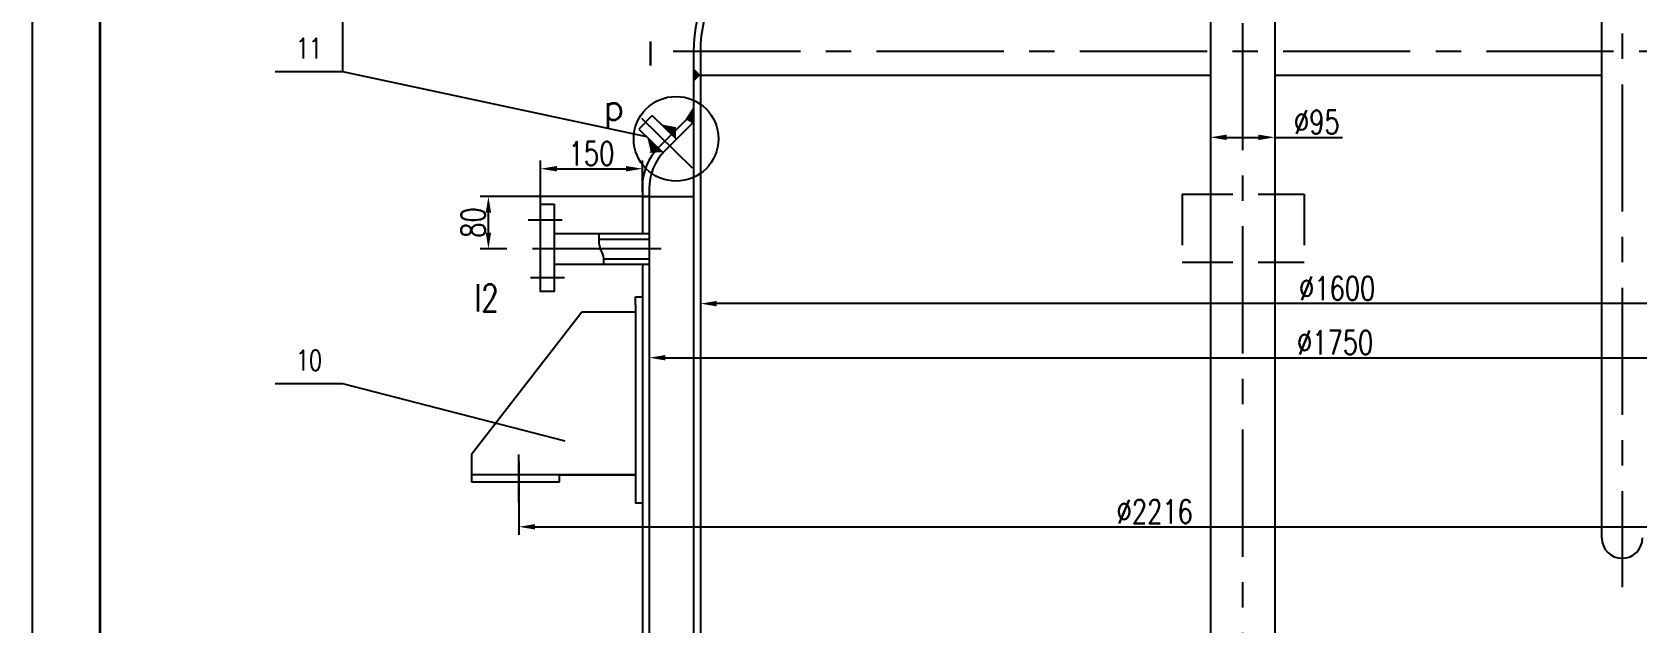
# Model space of a CAD drawing. Extents: x 6109 to 86747, y -17046 to 6992.
# Drawn here: x 35972 to 38340, y -4426 to -3554 of the extents above; entities that cross this region are included whole.
import ezdxf
from ezdxf.enums import TextEntityAlignment as Align

# ---------------------------------------------------------------- set-up
doc = ezdxf.new("R2010")
doc.units = 0
doc.header["$LTSCALE"] = 150
doc.header["$MEASUREMENT"] = 0
doc.linetypes.add('CENTER', pattern=[2, 1.25, -0.25, 0.25, -0.25])
doc.linetypes.add('DASHED', pattern=[0.75, 0.5, -0.25])
doc.layers.get('0').update_dxf_attribs({"linetype": 'CONTINUOUS'})
doc.layers.get('DEFPOINTS').update_dxf_attribs({"linetype": 'CONTINUOUS'})
for name, color, linetype in [('BZ', 7, 'CONTINUOUS'), ('HGJ', 1, 'CONTINUOUS'), ('HGJX', 2, 'CENTER'), ('HGJY', 7, 'CONTINUOUS'), ('JGHF', 5, 'CONTINUOUS'), ('K1', 4, 'CONTINUOUS'), ('SB', 1, 'CONTINUOUS'), ('TANK', 1, 'CONTINUOUS'), ('TANKX', 7, 'CONTINUOUS'), ('TANKY', 5, 'CONTINUOUS'), ('ZXX', 2, 'CENTER'), ('ZZ', 1, 'CONTINUOUS'), ('ZZX', 2, 'CENTER')]:
    doc.layers.add(name, color=color, linetype=linetype)
doc.styles.add('HZ', font='txt', dxfattribs={"width": 0.75, "bigfont": 'hztxt'})
doc.styles.add('HZFS', font='simplex.shx', dxfattribs={"width": 0.75, "bigfont": 'hzfs.shx'})
doc.styles.get("Standard").update_dxf_attribs({"font": 'txt', "width": 0.75, "bigfont": 'hztxt.shx'})
doc.dimstyles.get("Standard").update_dxf_attribs({"dimtxt": 0.18, "dimasz": 0.18, "dimexe": 0.18, "dimexo": 0.0625, "dimgap": 0.09, "dimtad": 0, "dimtih": 1, "dimtoh": 1, "dimdec": 4, "dimzin": 0, "dimdsep": 46, "dimtxsty": 'Standard', "dimcen": 0.09, "dimadec": 0, "dimazin": 0, "dimtfac": 1, "dimtdec": 4, "dimtofl": 0, "dimtmove": 0, "dimatfit": 3, "dimfxl": 1, "dimtolj": 1, "dimtzin": 0, "dimarcsym": 0})

# ---------------------------------------------------------------- blocks, each defined once
blk = doc.blocks.new('*D136')
at = {"color": 0, "linetype": 'ByBlock'}
for p, q in [((37852.7, 6274.7), (39202.9, 6274.7)), ((39190.9, 6250.7), (39190.9, 3826.8)), ((37852.7, 3802.8), (39202.9, 3802.8))]:
    blk.add_line(p, q, dxfattribs=at)
for points in [[(39186.9, 6250.7), (39194.9, 6250.7), (39190.9, 6274.7)], [(39186.9, 3826.8), (39194.9, 3826.8), (39190.9, 3802.8)]]:
    blk.add_solid(points, dxfattribs=at)
at = {"layer": 'DEFPOINTS', "color": 0, "linetype": 'ByBlock'}
for p in [(37852.6, 6274.7), (37852.7, 3802.8), (39190.9, 3802.8)]:
    blk.add_point(p, dxfattribs=at)
at = {"color": 0, "linetype": 'ByBlock', "insert": (39168.4, 5038.8), "char_height": 35, "attachment_point": 5, "rotation": 90, "style": 'HZFS'}
blk.add_mtext('\\A1;2480', dxfattribs=at)
blk = doc.blocks.new('*D135')
at = {"color": 0, "linetype": 'ByBlock'}
for p, q in [((37852.7, 7852.6), (39300.3, 7852.6)), ((39288.3, 3628), (39288.3, 7828.6)), ((37599.8, 3604), (39300.3, 3604))]:
    blk.add_line(p, q, dxfattribs=at)
for points in [[(39284.3, 7828.6), (39292.3, 7828.6), (39288.3, 7852.6)], [(39284.3, 3628), (39292.3, 3628), (39288.3, 3604)]]:
    blk.add_solid(points, dxfattribs=at)
at = {"layer": 'DEFPOINTS', "color": 0, "linetype": 'ByBlock'}
for p in [(37852.6, 7852.6), (39288.3, 7852.6), (37599.8, 3604)]:
    blk.add_point(p, dxfattribs=at)
at = {"color": 0, "linetype": 'ByBlock', "insert": (39265.8, 5728.3), "char_height": 35, "attachment_point": 5, "rotation": 90, "style": 'HZFS'}
blk.add_mtext('\\A1;~4300', dxfattribs=at)
blk = doc.blocks.new('*D147')
at = {"color": 0, "linetype": 'ByBlock'}
for p, q in [((36784.8, 5269.5), (36784.8, 5161.1)), ((38926.8, 5269.5), (38926.8, 5161.1)), ((36808.8, 5173.1), (38902.8, 5173.1))]:
    blk.add_line(p, q, dxfattribs=at)
for points in [[(36808.8, 5177.1), (36808.8, 5169.1), (36784.8, 5173.1)], [(38902.8, 5177.1), (38902.8, 5169.1), (38926.8, 5173.1)]]:
    blk.add_solid(points, dxfattribs=at)
at = {"layer": 'DEFPOINTS', "color": 0, "linetype": 'ByBlock'}
for p in [(36784.8, 5269.6), (38926.8, 5269.6), (38926.8, 5173.1)]:
    blk.add_point(p, dxfattribs=at)
at = {"color": 0, "linetype": 'ByBlock', "insert": (37723, 5195.6), "char_height": 35, "attachment_point": 5, "style": 'HZFS'}
blk.add_mtext('\\A1;∅2216', dxfattribs=at)
blk = doc.blocks.new('*D154')
at = {"color": 0, "linetype": 'ByBlock'}
for p, q in [((37052.7, 5586.7), (37052.7, 5490.4)), ((38652.7, 5586.7), (38652.7, 5490.4)), ((38628.7, 5502.4), (37076.7, 5502.4))]:
    blk.add_line(p, q, dxfattribs=at)
for points in [[(37076.7, 5506.4), (37076.7, 5498.4), (37052.7, 5502.4)], [(38628.7, 5506.4), (38628.7, 5498.4), (38652.7, 5502.4)]]:
    blk.add_solid(points, dxfattribs=at)
at = {"layer": 'DEFPOINTS', "color": 0, "linetype": 'ByBlock'}
for p in [(37052.7, 5586.8), (38652.7, 5586.8), (37052.7, 5502.4)]:
    blk.add_point(p, dxfattribs=at)
at = {"color": 0, "linetype": 'ByBlock', "insert": (37992.2, 5524.9), "char_height": 35, "attachment_point": 5, "style": 'HZFS'}
blk.add_mtext('\\A1;∅1600', dxfattribs=at)
blk = doc.blocks.new('*D152')
at = {"color": 0, "linetype": 'ByBlock'}
for p, q in [((37805.1, 5721), (37805.1, 5686.6)), ((37900.1, 5721), (37900.1, 5686.6)), ((37829.1, 5698.6), (37876.1, 5698.6)), ((37900.1, 5698.6), (38000.3, 5698.6))]:
    blk.add_line(p, q, dxfattribs=at)
for points in [[(37829.1, 5702.6), (37829.1, 5694.6), (37805.1, 5698.6)], [(37876.1, 5702.6), (37876.1, 5694.6), (37900.1, 5698.6)]]:
    blk.add_solid(points, dxfattribs=at)
at = {"layer": 'DEFPOINTS', "color": 0, "linetype": 'ByBlock'}
for p in [(37805.1, 5721), (37900.1, 5721), (37900.1, 5698.6)]:
    blk.add_point(p, dxfattribs=at)
at = {"color": 0, "linetype": 'ByBlock', "insert": (37962.2, 5721.1), "char_height": 35, "attachment_point": 5, "style": 'HZFS'}
blk.add_mtext('\\A1;∅95', dxfattribs=at)
blk = doc.blocks.new('*D148')
at = {"color": 0, "linetype": 'ByBlock'}
for p, q in [((36977, 5422.8), (36977, 5410.5)), ((38727, 5422.8), (38727, 5410.5)), ((37001, 5422.5), (38703, 5422.5))]:
    blk.add_line(p, q, dxfattribs=at)
for points in [[(37001, 5426.5), (37001, 5418.5), (36977, 5422.5)], [(38703, 5426.5), (38703, 5418.5), (38727, 5422.5)]]:
    blk.add_solid(points, dxfattribs=at)
at = {"layer": 'DEFPOINTS', "color": 0, "linetype": 'ByBlock'}
for p in [(36977, 5422.9), (38727, 5422.9), (38727, 5422.5)]:
    blk.add_point(p, dxfattribs=at)
at = {"color": 0, "linetype": 'ByBlock', "insert": (37989.2, 5445), "char_height": 35, "attachment_point": 5, "style": 'HZFS'}
blk.add_mtext('\\A1;∅1750', dxfattribs=at)
blk = doc.blocks.new('*D159')
at = {"color": 0, "linetype": 'ByBlock'}
for p, q in [((36816.8, 5649.3), (36816.8, 5713.4)), ((36967, 5666.7), (36967, 5713.4)), ((36840.8, 5701.4), (36943, 5701.4))]:
    blk.add_line(p, q, dxfattribs=at)
for points in [[(36840.8, 5705.4), (36840.8, 5697.4), (36816.8, 5701.4)], [(36943, 5705.4), (36943, 5697.4), (36967, 5701.4)]]:
    blk.add_solid(points, dxfattribs=at)
at = {"layer": 'DEFPOINTS', "color": 0, "linetype": 'ByBlock'}
for p in [(36967, 5701.4), (36967, 5666.6), (36816.8, 5649.3)]:
    blk.add_point(p, dxfattribs=at)
at = {"color": 0, "linetype": 'ByBlock', "insert": (36891.9, 5723.9), "char_height": 35, "attachment_point": 5, "style": 'HZFS'}
blk.add_mtext('\\A1;150', dxfattribs=at)
blk = doc.blocks.new('*D436')
at = {"color": 0, "linetype": 'ByBlock'}
for p, q in [((36882.3, -3796.3), (36633.2, -3796.3)), ((36645.2, -3849.7), (36645.2, -3820.3)), ((36671.7, -3873.7), (36633.2, -3873.7))]:
    blk.add_line(p, q, dxfattribs=at)
for points in [[(36641.2, -3820.3), (36649.2, -3820.3), (36645.2, -3796.3)], [(36641.2, -3849.7), (36649.2, -3849.7), (36645.2, -3873.7)]]:
    blk.add_solid(points, dxfattribs=at)
at = {"layer": 'DEFPOINTS', "color": 0, "linetype": 'ByBlock'}
for p in [(36645.2, -3796.3), (36882.4, -3796.3), (36671.8, -3873.7)]:
    blk.add_point(p, dxfattribs=at)
at = {"color": 0, "linetype": 'ByBlock', "insert": (36622.7, -3835), "char_height": 35, "attachment_point": 5, "rotation": 90, "style": 'HZFS'}
blk.add_mtext('\\A1;80', dxfattribs=at)

msp = doc.modelspace()

# ---------------------------------------------------------------- hatches: boundary and pattern name
msp.add_hatch(color=5).paths.add_polyline_path([(36948.01427, -3667.21941), (36938.01427, -3682.50646), (36945.80315, -3687.00338), (36948.01427, -3687.01354)])

# ---------------------------------------------------------------- linework, layer by layer
for p, q in [((35971.86758, -1244.89701), (35971.86758, -9654.89701)), ((36938.01427, -3682.50646), (36948.01427, -3667.21941)), ((36945.80315, -3687.00338), (36948.01427, -3687.01354))]:
    msp.add_line(p, q)
at = {"color": 1}
for p, q in [((37805.45173, -3125.92042), (37805.45173, -4120.93562)), ((37710.45175, -3209.81048), (37710.45175, -4120.93562)), ((36938.01427, -3682.50646), (36895.83233, -3724.6884)), ((36948.01427, -3686.6486), (36905.83233, -3728.83053)), ((36945.80315, -3687.00338), (36938.01427, -3682.50646)), ((36872.40087, -3796.26399), (36946.78748, -3796.26399)), ((37710.45175, -3893.14925), (37710.45175, -4511.41299)), ((37805.45173, -3893.14925), (37805.45173, -4567.21943))]:
    msp.add_line(p, q, dxfattribs=at)
for centre in [(36952.40087, -3781.25694), (36962.40087, -3785.39907)]:
    msp.add_arc(centre, 80, 135, 180, dxfattribs=at)
for points in [[(36872.40087, -3790.31583), (36882.40087, -3796.26399), (36872.40087, -3804.20201), (36872.40087, -3790.31583)], [(36882.40087, -3850.34457), (36872.40087, -3845.5005), (36862.40087, -3850.34457), (36882.40087, -3850.34457)], [(36878.24131, -3896.28822), (36868.24131, -3903.77625), (36858.24131, -3896.28822), (36878.24131, -3896.28822)]]:
    msp.add_solid(points)
at = {"layer": 'BZ'}
for points in [[(36430.35677, -3612.65604), (36430.35677, -3532.65604), (36330.35677, -3532.65604)], [(36878.93387, -3708.24762), (36430.35677, -3612.65604), (36330.35677, -3612.65604)], [(36758.55015, -4157.55074), (36430.35677, -4073.06636), (36330.35677, -4073.06636)]]:
    msp.add_lwpolyline(points, dxfattribs=at)
msp.add_circle((36922.10428, -3711.35668), 62.5, dxfattribs=at)
at = {"layer": 'HGJ'}
for p, q in [((36742.165, -3851.2258), (36882.40087, -3851.2133)), ((36807.4794, -3859.2133), (36882.40087, -3859.2133)), ((36742.165, -3896.2258), (36882.40087, -3896.2133)), ((36815.77711, -3888.2133), (36882.40087, -3888.2133))]:
    msp.add_line(p, q, dxfattribs=at)
msp.add_lwpolyline([(36742.165, -3807.67091), (36742.165, -3936.44041), (36722.165, -3936.44041), (36722.165, -3807.67091), (36742.165, -3807.67091)], dxfattribs=at)
at = {"layer": 'HGJX'}
for p, q in [((36753.83688, -3831.63909), (36703.83688, -3831.63909)), ((36900.16504, -3873.7133), (36692.165, -3873.7258)), ((36757.55289, -3916.44041), (36707.165, -3916.44041))]:
    msp.add_line(p, q, dxfattribs=at)
at = {"layer": 'HGJY'}
for centre, radius, start, end in [((36854.07587, -3859.64682), 46.10885, 169.46101298, 197.7624454), ((36784.24699, -3891.40183), 31.3788, 351.17974094, 34.31271571)]:
    msp.add_arc(centre, radius, start, end, dxfattribs=at)
at = {"layer": 'JGHF'}
for points in [[(36922.10428, -3711.35668), (36899.36067, -3689.9256), (36922.1138, -3694.22194)], [(36902.3043, -3731.15665), (36879.71173, -3709.56643), (36884.99381, -3731.89072)]]:
    msp.add_solid(points, dxfattribs=at)
at = {"layer": 'K1', "const_width": 4}
msp.add_lwpolyline([(36071.86758, -9554.89701), (36071.86758, -1494.89701), (41811.86758, -1494.89701), (41811.86758, -9554.89701)], close=True, dxfattribs=at)
at = {"layer": 'SB'}
for p, q in [((36887.01828, -3676.96338), (36867.38344, -3696.92522)), ((36887.01828, -3676.96338), (36922.10428, -3711.35668)), ((36867.38344, -3696.92522), (36902.3043, -3731.15665)), ((36893.3787, -3722.40726), (36883.87481, -3731.91115))]:
    msp.add_line(p, q, dxfattribs=at)
at = {"layer": 'TANK'}
for p, q in [((36948.01427, -3582.21941), (36948.01427, -4421.72336)), ((36958.01427, -3582.21941), (36958.01427, -4421.72336)), ((36948.01427, -3617.21941), (37710.45175, -3617.21941)), ((37805.45173, -3617.21941), (38288.01427, -3617.21941)), ((36872.40087, -3781.25694), (36872.40087, -3850.34457)), ((36872.40087, -4308.9469), (36872.40087, -5294.71929)), ((36882.40087, -4308.9469), (36882.40087, -5294.71929)), ((36948.01427, -4421.72336), (36948.01427, -5257.21941)), ((36958.01427, -4421.72336), (36958.01427, -5257.21941))]:
    msp.add_line(p, q, dxfattribs=at)
at = {"layer": 'TANK', "color": 7, "linetype": 'DASHED'}
for p, q in [((37668.66356, -3793.14925), (37848.66356, -3793.14925)), ((37668.66356, -3893.14925), (37848.66356, -3893.14925))]:
    msp.add_line(p, q, dxfattribs=at)
at = {"layer": 'TANK'}
for major_axis, ratio, start_param in [((810, 0), 0.5061728395, 2.6888997223), ((800, 0), 0.5, 2.6911048234)]:
    msp.add_ellipse((37758.01427, -3582.21941), major_axis=major_axis, ratio=ratio, start_param=start_param, end_param=3.1415926536, dxfattribs=at)
at = {"layer": 'TANKX'}
msp.add_line((36871.16795, -3681.0305), (36946.02989, -3754.41446), dxfattribs=at)
at = {"layer": 'TANKY'}
msp.add_solid([(36958.01427, -3617.21941), (36948.01427, -3607.21941), (36948.01427, -3627.21941)], dxfattribs=at)
at = {"layer": 'ZXX'}
for p, q in [((38318.01427, -3031.06114), (38318.01427, -4373.00348)), ((37758.00781, -3540.48668), (37758.00781, -5687.30716)), ((36918.01427, -3582.21941), (38598.01427, -3582.21941)), ((36897.59009, -3873.7133), (36671.76893, -3873.7258))]:
    msp.add_line(p, q, dxfattribs=at)
at = {"layer": 'ZXX', "color": 1, "linetype": 'Continuous', "ltscale": 100}
msp.add_line((38288.01427, -4300.31286), (38288.01427, -3231.6927), dxfattribs=at)
at = {"layer": 'ZXX', "color": 7, "linetype": 'DASHED'}
for p, q in [((37668.66356, -3793.14925), (37668.66356, -3893.14925)), ((37848.66356, -3793.14925), (37848.66356, -3893.14925))]:
    msp.add_line(p, q, dxfattribs=at)
at = {"layer": 'ZXX', "color": 1, "linetype": 'Continuous', "ltscale": 100}
msp.add_arc((38318.01427, -4300.31286), 30, 180, 0, dxfattribs=at)
at = {"layer": 'ZZ'}
for p, q in [((36882.40087, -3785.39907), (36882.40087, -4308.9469)), ((36872.40087, -3896.2133), (36872.40087, -4308.9469)), ((36862.40087, -3944.53202), (36872.40087, -3944.53202)), ((36862.40087, -3956.21509), (36862.40087, -3944.53202)), ((36783.01898, -3967.37246), (36620.17891, -4177.37246)), ((36862.40087, -3967.37246), (36783.01898, -3967.37246)), ((36620.17891, -4177.37246), (36620.17891, -4207.37246)), ((36620.17891, -4207.37246), (36620.17891, -4217.37246)), ((36862.40087, -4207.37246), (36620.17891, -4207.37246)), ((36750.17068, -4217.37246), (36750.17068, -4207.37246)), ((36750.17068, -4207.37246), (36862.40087, -4207.37246)), ((36620.17891, -4217.37246), (36750.17068, -4217.37246))]:
    msp.add_line(p, q, dxfattribs=at)
msp.add_lwpolyline([(36862.40087, -3956.21509), (36862.40087, -4248.25694), (36872.40087, -4248.25694)], dxfattribs=at)
at = {"layer": 'ZZX'}
msp.add_line((36690.17891, -4247.37246), (36690.17891, -4177.37246), dxfattribs=at)

# ---------------------------------------------------------------- texts
at = {"color": 7, "style": 'HZ', "width": 0.75}
msp.add_text('I', height=35, dxfattribs=at).set_placement((36884.1668, -3602.96975), align=Align.CENTER)
at = {"layer": 'BZ', "style": 'HZFS', "width": 0.75}
for s, p in [('11', (36380.35677, -3592.65604)), ('10', (36380.35677, -4053.06636))]:
    msp.add_text(s, height=30, dxfattribs=at).set_placement(p, align=Align.CENTER)
at = {"layer": 'HGJY'}
msp.add_text('p', height=37.5, dxfattribs=at).set_placement((36830.21642, -3671.12829), align=Align.MIDDLE)
at = {"layer": 'HGJY', "style": 'HZ', "width": 0.75}
msp.add_text('l2', height=40, dxfattribs=at).set_placement((36642.25494, -3946.04528), align=Align.MIDDLE)

# ---------------------------------------------------------------- dimensions: what is measured, and where the dimension line sits
for base, p1, p2, text, picture, middle in [((39193.69477, -1604.27716), (37505.11548, -5852.91332), (37757.95177, -1604.27716), '~4300', '*D135', (39171.19477, -3728.59524)), ((39096.29368, -5654.09057), (37757.95177, -3182.21941), (37758.01427, -5654.09057), '2480', '*D136', (39073.79368, -4418.15499))]:
    dim = msp.add_linear_dim(base=base, p1=p1, p2=p2, angle=90, text=text, dimstyle='Standard', override={"dimtxt": 35, "dimasz": 24, "dimexe": 12, "dimgap": 5, "dimtad": 1, "dimtih": 0, "dimtoh": 0, "dimdec": 0, "dimtxsty": 'HZFS'})
    dim.commit()
    dim.dimension.update_dxf_attribs({"geometry": picture, "text_midpoint": middle, "insert": (-94.63842, -9456.92599)})
for base, p1, p2, text, picture, middle, set_off in [((37805.45173, -3709.17311), (37710.45175, -3686.75917), (37805.45173, -3686.75917), '%%C95', '*D152', (37867.57673, -3709.17311), (-94.63842, -9407.77932)), ((36958.01427, -3954.5004), (38558.01427, -3870.15713), (36958.01427, -3870.15713), '%%C1600', '*D154', (37897.53306, -3954.5004), (-94.63842, -9456.92599)), ((38632.40087, -4034.44036), (36882.40087, -4034.02097), (38632.40087, -4034.02097), '%%C1750', '*D148', (37894.57536, -4034.44036), (-94.63842, -9456.92599)), ((38832.14612, -4283.85248), (36690.17891, -4187.37246), (38832.14612, -4187.37246), '%%C2216', '*D147', (37628.37631, -4283.85248), (-94.63842, -9456.92599))]:
    dim = msp.add_linear_dim(base=base, p1=p1, p2=p2, text=text, dimstyle='Standard', override={"dimtxt": 35, "dimasz": 24, "dimexe": 12, "dimgap": 5, "dimtad": 1, "dimtih": 0, "dimtoh": 0, "dimdec": 0, "dimtxsty": 'HZFS'})
    dim.commit()
    dim.dimension.update_dxf_attribs({"geometry": picture, "text_midpoint": middle, "dimtype": 160, "insert": set_off})
dim = msp.add_linear_dim(base=(36872.40087, -3755.55216), p1=(36722.165, -3807.67091), p2=(36872.40087, -3790.31583), dimstyle='Standard', override={"dimtxt": 35, "dimasz": 24, "dimexe": 12, "dimgap": 5, "dimtad": 1, "dimtih": 0, "dimtoh": 0, "dimdec": 0, "dimtxsty": 'HZFS'})
dim.commit()
dim.dimension.update_dxf_attribs({"geometry": '*D159', "text_midpoint": (36797.28294, -3733.05216), "insert": (-94.63842, -9456.92599)})
dim = msp.add_linear_dim(base=(36645.15634, -3796.26399), p1=(36671.76893, -3873.7258), p2=(36882.40087, -3796.26399), angle=90, text='80', dimstyle='Standard', override={"dimtxt": 35, "dimasz": 24, "dimexe": 12, "dimgap": 5, "dimtad": 1, "dimtih": 0, "dimtoh": 0, "dimdec": 0, "dimtxsty": 'HZFS'})
dim.commit()
dim.dimension.update_dxf_attribs({"geometry": '*D436', "text_midpoint": (36622.65634, -3834.9949)})

doc.saveas('drawing.dxf')
